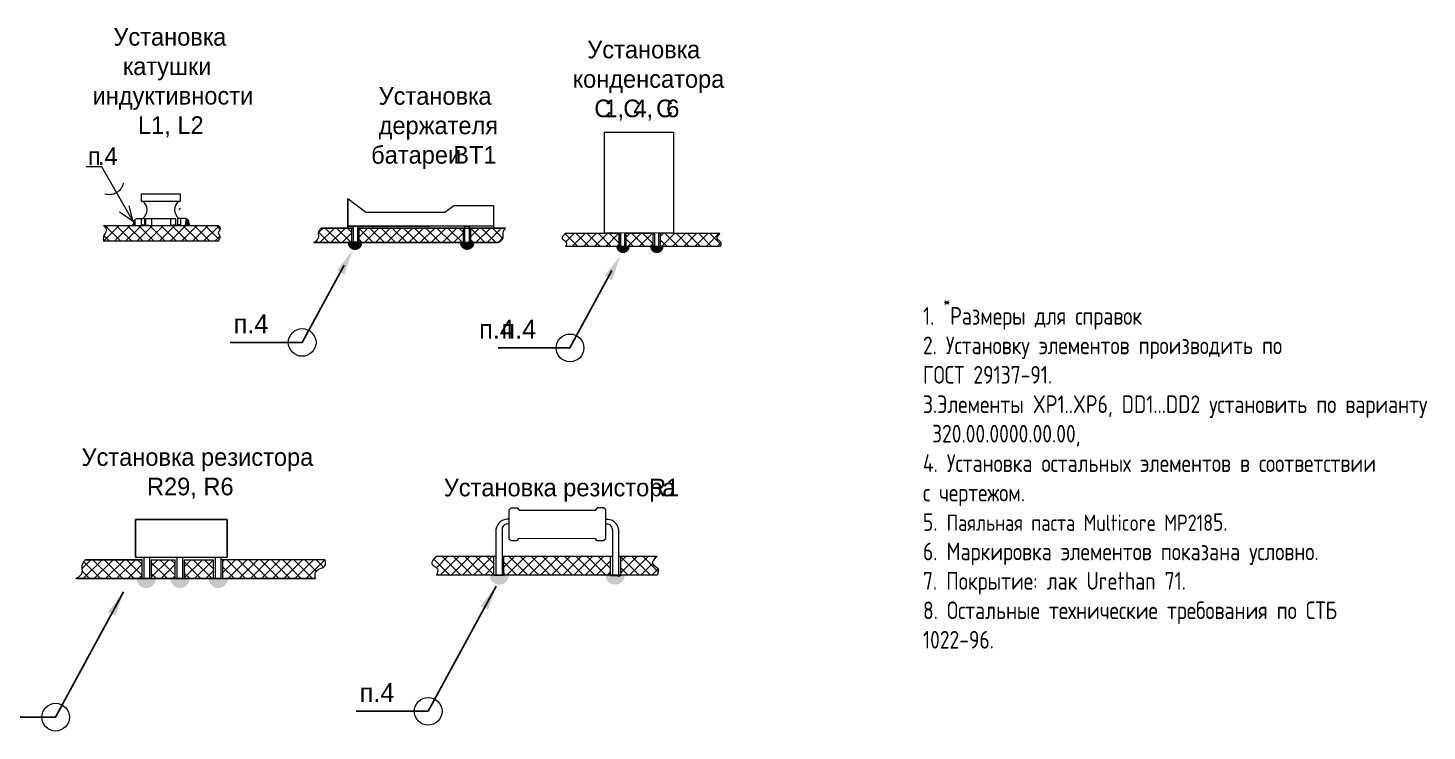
# Model space of a CAD drawing. Extents: x 129.9 to 167.8, y 72.4 to 96.
# Drawn here: x 145.66 to 167.85, y 72.44 to 83.59 of the extents above; entities that cross this region are included whole.
import ezdxf

# ---------------------------------------------------------------- set-up
doc = ezdxf.new("R2010")
doc.units = 0
doc.header["$MEASUREMENT"] = 0
doc.layers.get('0').update_dxf_attribs({"lineweight": 13})
for name, color, linetype, lineweight in [('BOARD', 7, 'Continuous', 30), ('Пров', 7, 'Continuous', 50), ('текст', 7, 'Continuous', 30), ('тонкая', 7, 'Continuous', 20)]:
    doc.layers.add(name, color=color, linetype=linetype, lineweight=lineweight)
doc.styles.add('GOSTA', font='12_100229_1.ttf')
doc.styles.add('ГОСТ 3.5', font='isocpeui.ttf', dxfattribs={"height": 3.5})

msp = doc.modelspace()

# ---------------------------------------------------------------- hatches: boundary and pattern name
for points in [[(150.73052, 80.18346, 0.98630813), (150.96455, 80.18346)], [(150.73052, 80.18346, 0.98630813), (150.96455, 80.18346)], [(152.50983, 80.18569, 0.98630813), (152.74386, 80.18569)], [(154.991, 80.12413, 0.98630813), (155.20375, 80.12413)], [(155.52911, 80.12376, 0.98630813), (155.74186, 80.12376)], [(147.38476, 74.85627, 0.98630813), (147.68868, 74.85627)], [(147.91962, 74.85833, 0.98630813), (148.22355, 74.85833)], [(148.52866, 74.85917, 0.98630813), (148.83259, 74.85917)], [(148.52866, 74.85917, 0.98630813), (148.83259, 74.85917)], [(152.98531, 74.914, 0.98630813), (153.28924, 74.914)], [(154.82071, 74.91346, 0.98630813), (155.12464, 74.91346)]]:
    msp.add_hatch(color=256).paths.add_polyline_path(points)
at = {"layer": 'тонкая', "ltscale": 0.5}
h = msp.add_hatch(color=7, dxfattribs=at)
h.dxf.hatch_style = 1
edge = h.paths.add_edge_path()
edge.add_spline(control_points=[(147.36972, 80.57055), (147.36587, 80.56725), (147.3521, 80.55545), (147.32353, 80.53966), (147.32981, 80.50612), (147.31978, 80.48144), (147.312, 80.4661), (147.30789, 80.45799)], knot_values=[0, 0, 0, 0, 0.61853054, 2.21282816, 3.30990555, 4.28512606, 5.37736074, 5.37736074, 5.37736074, 5.37736074], degree=3, periodic=0)
edge.add_line((147.30789, 80.45799), (147.36972, 80.45799))
edge.add_line((147.36972, 80.45799), (147.36972, 80.57055))
h = msp.add_hatch(color=7, dxfattribs=at)
h.dxf.hatch_style = 1
edge = h.paths.add_edge_path()
edge.add_line((148.16957, 80.45686), (148.2314, 80.45686))
edge.add_spline(control_points=[(148.2314, 80.45686), (148.22729, 80.46497), (148.21951, 80.48031), (148.20949, 80.50499), (148.21577, 80.53853), (148.18719, 80.55432), (148.17342, 80.56613), (148.16957, 80.56942)], knot_values=[0, 0, 0, 0, 1.09223468, 2.06745519, 3.16453258, 4.7588302, 5.37736074, 5.37736074, 5.37736074, 5.37736074], degree=3, periodic=0)
edge.add_line((148.16957, 80.56942), (148.16957, 80.45686))

# ---------------------------------------------------------------- linework, layer by layer
at = {"linetype": 'Continuous'}
for p, q in [((154.80202, 80.33355), (154.80209, 81.93868)), ((154.80209, 81.93868), (155.82558, 81.93864)), ((155.82558, 81.93864), (155.89747, 81.93867)), ((155.89747, 81.93867), (155.89719, 80.33384)), ((150.73224, 80.88782), (151.01663, 80.67046)), ((152.27051, 80.67046), (152.41584, 80.77205)), ((152.41584, 80.77205), (153.04539, 80.77205)), ((153.04539, 80.77205), (153.04536, 80.41686)), ((151.01663, 80.67046), (152.27051, 80.67046)), ((146.85942, 80.21078), (147.10551, 80.45686)), ((147.1318, 80.20686), (146.8818, 80.45686)), ((146.89014, 80.41827), (146.92873, 80.45686)), ((147.03228, 80.20686), (147.28228, 80.45686)), ((147.30858, 80.20686), (147.05858, 80.45686)), ((147.20906, 80.20686), (147.45906, 80.45686)), ((147.48535, 80.20686), (147.23535, 80.45686)), ((147.38584, 80.20686), (147.63584, 80.45686)), ((147.66213, 80.20686), (147.41213, 80.45686)), ((147.56261, 80.20686), (147.81261, 80.45686)), ((147.83891, 80.20686), (147.58891, 80.45686)), ((147.73939, 80.20686), (147.98939, 80.45686)), ((148.01568, 80.20686), (147.76568, 80.45686)), ((147.91617, 80.20686), (148.16617, 80.45686)), ((148.19246, 80.20686), (147.94246, 80.45686)), ((148.09294, 80.20686), (148.34294, 80.45686)), ((148.36924, 80.20686), (148.11924, 80.45686)), ((148.26972, 80.20686), (148.51972, 80.45686)), ((148.54601, 80.20686), (148.29601, 80.45686)), ((148.4465, 80.20686), (148.68754, 80.4479)), ((148.69473, 80.23492), (148.47279, 80.45686)), ((148.71015, 80.39628), (148.64957, 80.45686)), ((150.27088, 80.34422), (150.34353, 80.41687)), ((150.43084, 80.18584), (150.27112, 80.34555)), ((150.28927, 80.18584), (150.52048, 80.41705)), ((150.60761, 80.18584), (150.37655, 80.4169)), ((150.46605, 80.18584), (150.69743, 80.41722)), ((150.78439, 80.18584), (150.55315, 80.41708)), ((150.64283, 80.18584), (150.79858, 80.3416)), ((150.79858, 80.34842), (150.72975, 80.41725)), ((150.90872, 80.27496), (151.04997, 80.41621)), ((151.13794, 80.18584), (150.90872, 80.41506)), ((150.99638, 80.18584), (151.22676, 80.41622)), ((151.31472, 80.18584), (151.08435, 80.41621)), ((151.17316, 80.18584), (151.40355, 80.41623)), ((151.4915, 80.18584), (151.26111, 80.41622)), ((151.34993, 80.18584), (151.58034, 80.41624)), ((151.66827, 80.18584), (151.43788, 80.41623)), ((151.52671, 80.18584), (151.75713, 80.41626)), ((151.84505, 80.18584), (151.61464, 80.41625)), ((151.70349, 80.18584), (151.93393, 80.41628)), ((152.02183, 80.18584), (151.79141, 80.41626)), ((151.88026, 80.18584), (152.11078, 80.41636)), ((152.1986, 80.18584), (151.96814, 80.4163)), ((153.04536, 80.44892), (152.03904, 80.44818)), ((152.05704, 80.18584), (152.28763, 80.41643)), ((152.37538, 80.18584), (152.14485, 80.41637)), ((152.23382, 80.18584), (152.46449, 80.41651)), ((152.55216, 80.18584), (152.32155, 80.41645)), ((152.41059, 80.18584), (152.56759, 80.34283)), ((152.56759, 80.34718), (152.49825, 80.41652)), ((152.67775, 80.27622), (152.81819, 80.41666)), ((152.90571, 80.18584), (152.67778, 80.41377)), ((152.76415, 80.18584), (152.99504, 80.41674)), ((153.08249, 80.18584), (152.85165, 80.41667)), ((152.94092, 80.18584), (153.1719, 80.41681)), ((153.19278, 80.25232), (153.02835, 80.41675)), ((153.22243, 80.39945), (153.20505, 80.41683)), ((154.38205, 80.12371), (154.17903, 80.32673)), ((154.19282, 80.2003), (154.3262, 80.33368)), ((154.29301, 80.12371), (154.50293, 80.33363)), ((154.55882, 80.12371), (154.34887, 80.33367)), ((154.46979, 80.12371), (154.67966, 80.33358)), ((154.7356, 80.12371), (154.52569, 80.33362)), ((154.64657, 80.12371), (154.85639, 80.33353)), ((154.91238, 80.12371), (154.70251, 80.33358)), ((154.80202, 80.34409), (155.89704, 80.34379)), ((155.05927, 80.33354), (154.80202, 80.33355)), ((154.82334, 80.12371), (155.0331, 80.33348)), ((155.03671, 80.17616), (154.87934, 80.33353)), ((155.05927, 80.33354), (155.05927, 80.12371)), ((155.05927, 80.33354), (155.05927, 80.33354)), ((155.12856, 80.12371), (155.12735, 80.33408)), ((155.14193, 80.26552), (155.21038, 80.33397)), ((155.1769, 80.12371), (155.38712, 80.33394)), ((155.44271, 80.12371), (155.23245, 80.33397)), ((155.35367, 80.12371), (155.56386, 80.33391)), ((155.57646, 80.16674), (155.40926, 80.33393)), ((155.5971, 80.33354), (155.5971, 80.12371)), ((155.66638, 80.12371), (155.66518, 80.33408)), ((155.68866, 80.28192), (155.74061, 80.33387)), ((155.8971, 80.33384), (155.68868, 80.33388)), ((155.70723, 80.12371), (155.91735, 80.33384)), ((155.97304, 80.12371), (155.76288, 80.33387)), ((155.884, 80.12371), (156.0941, 80.33381)), ((156.14981, 80.12371), (155.93969, 80.33384)), ((156.06078, 80.12371), (156.27084, 80.33378)), ((156.32659, 80.12371), (156.1165, 80.3338)), ((156.23756, 80.12371), (156.44759, 80.33375)), ((156.50337, 80.12371), (156.29331, 80.33377)), ((156.41433, 80.12371), (156.62434, 80.33372)), ((156.6481, 80.15576), (156.47011, 80.33374)), ((146.95447, 80.21078), (146.86571, 80.29953)), ((148.62327, 80.20686), (148.70225, 80.28584)), ((150.25406, 80.18584), (150.2296, 80.2103)), ((150.96117, 80.18584), (150.90872, 80.23828)), ((152.72893, 80.18584), (152.67774, 80.23703)), ((153.1177, 80.18584), (153.19665, 80.26479)), ((154.20527, 80.12371), (154.19171, 80.13727)), ((155.00012, 80.12371), (155.0367, 80.16029)), ((155.05927, 80.12371), (155.12856, 80.12371)), ((155.26593, 80.12371), (155.14187, 80.24777)), ((155.53045, 80.12371), (155.57646, 80.16972)), ((155.79626, 80.12371), (155.68864, 80.23133)), ((156.59111, 80.12371), (156.65069, 80.18329)), ((153.2846, 75.94642), (153.32145, 75.97899)), ((153.32145, 75.97899), (153.36831, 75.97899)), ((153.36831, 75.97889), (153.4191, 75.97909)), ((153.4191, 75.97918), (153.45167, 75.94233)), ((153.45167, 75.94233), (154.67334, 75.94233)), ((154.68963, 75.98269), (154.65706, 75.94583)), ((154.74042, 75.98249), (154.68963, 75.98269)), ((154.78727, 75.98249), (154.74042, 75.98249)), ((154.82413, 75.94993), (154.78727, 75.98249)), ((153.2846, 75.49642), (153.32145, 75.46386)), ((153.32145, 75.46386), (153.36831, 75.46386)), ((153.36831, 75.46386), (153.4191, 75.46367)), ((153.4191, 75.46367), (153.45167, 75.50052)), ((153.45167, 75.50052), (154.65706, 75.49616)), ((154.68963, 75.45931), (154.65706, 75.49616)), ((154.74042, 75.45951), (154.68963, 75.45931)), ((154.78727, 75.45951), (154.74042, 75.45951)), ((154.82413, 75.49207), (154.78727, 75.45951)), ((146.52141, 75.02139), (146.65933, 75.15931)), ((146.53616, 74.85936), (146.83602, 75.15922)), ((146.8134, 74.85936), (146.54765, 75.12511)), ((146.99018, 74.85936), (146.69024, 75.1593)), ((146.71293, 74.85936), (147.0127, 75.15913)), ((147.16696, 74.85936), (146.86711, 75.1592)), ((146.88971, 74.85936), (147.18938, 75.15903)), ((147.34373, 74.85936), (147.04398, 75.15911)), ((147.06649, 74.85936), (147.36607, 75.15894)), ((147.47383, 74.90604), (147.22085, 75.15902)), ((147.24326, 74.85936), (147.47391, 75.09)), ((147.36635, 75.19767), (148.82134, 75.19767)), ((147.4739, 75.08274), (147.39772, 75.15892)), ((147.61694, 74.87948), (147.89625, 75.15879)), ((147.61698, 75.0563), (147.71955, 75.15887)), ((147.87406, 74.85936), (147.61699, 75.11643)), ((147.617, 75.15892), (147.9962, 75.15875)), ((147.99609, 74.91411), (147.75134, 75.15886)), ((147.77359, 74.85936), (147.99616, 75.08193)), ((147.99617, 75.09081), (147.9282, 75.15878)), ((148.1392, 74.87141), (148.42658, 75.15879)), ((148.13923, 75.04822), (148.24988, 75.15887)), ((148.40439, 74.85936), (148.13925, 75.1245)), ((148.13926, 75.15892), (148.60371, 75.15871)), ((148.58117, 74.85936), (148.28168, 75.15885)), ((148.30392, 74.85936), (148.60327, 75.15871)), ((148.60364, 75.01366), (148.45853, 75.15877)), ((148.74673, 74.94861), (148.95761, 75.15949)), ((148.93472, 74.85936), (148.74675, 75.04734)), ((148.74676, 75.12542), (148.78085, 75.15951)), ((149.1115, 74.85936), (148.81135, 75.15951)), ((148.83425, 74.85936), (149.13437, 75.15948)), ((149.28828, 74.85936), (148.98815, 75.15949)), ((149.01103, 74.85936), (149.31113, 75.15946)), ((149.46505, 74.85936), (149.16494, 75.15947)), ((149.18781, 74.85936), (149.48789, 75.15944)), ((149.64183, 74.85936), (149.34173, 75.15946)), ((149.36458, 74.85936), (149.66465, 75.15943)), ((149.81861, 74.85936), (149.51853, 75.15944)), ((149.54136, 74.85936), (149.84141, 75.15941)), ((149.99538, 74.85936), (149.69532, 75.15942)), ((149.71814, 74.85936), (150.01817, 75.15939)), ((150.17216, 74.85936), (149.87211, 75.15941)), ((149.89491, 74.85936), (150.19493, 75.15938)), ((150.23159, 74.97671), (150.04891, 75.15939)), ((150.07169, 74.85936), (150.3714, 75.15907)), ((150.34572, 75.03936), (150.2257, 75.15937)), ((152.07967, 75.14951), (152.14356, 75.2134)), ((152.35107, 74.9134), (152.09543, 75.16904)), ((152.13933, 75.03238), (152.32029, 75.21335)), ((152.19712, 74.9134), (152.49702, 75.2133)), ((152.52785, 74.9134), (152.22787, 75.21337)), ((152.37389, 74.9134), (152.67375, 75.21326)), ((152.70463, 74.9134), (152.4047, 75.21333)), ((152.55067, 74.9134), (152.85048, 75.21321)), ((152.8814, 74.9134), (152.58152, 75.21328)), ((152.72745, 74.9134), (153.02721, 75.21316)), ((153.05056, 74.92102), (152.75834, 75.21323)), ((152.90422, 74.9134), (153.05065, 75.05982)), ((153.05067, 75.09768), (152.93517, 75.21319)), ((153.20065, 75.03305), (153.38138, 75.21378)), ((153.41174, 74.9134), (153.20094, 75.12419)), ((153.20122, 75.2104), (153.20463, 75.21381)), ((153.25778, 74.9134), (153.55813, 75.21375)), ((153.58851, 74.9134), (153.28812, 75.21379)), ((153.43455, 74.9134), (153.73487, 75.21372)), ((153.76529, 74.9134), (153.46492, 75.21376)), ((153.61133, 74.9134), (153.91162, 75.21369)), ((153.94207, 74.9134), (153.64173, 75.21373)), ((153.78811, 74.9134), (154.08837, 75.21366)), ((154.11884, 74.9134), (153.81853, 75.2137)), ((153.96488, 74.9134), (154.26511, 75.21363)), ((154.29562, 74.9134), (153.99534, 75.21367)), ((154.14166, 74.9134), (154.44186, 75.2136)), ((154.4724, 74.9134), (154.17215, 75.21364)), ((154.31844, 74.9134), (154.61861, 75.21357)), ((154.64917, 74.9134), (154.34895, 75.21361)), ((154.49521, 74.9134), (154.79535, 75.21354)), ((154.82595, 74.9134), (154.52576, 75.21358)), ((154.67199, 74.9134), (154.8994, 75.1408)), ((154.89935, 75.01677), (154.70257, 75.21355)), ((154.89942, 75.19348), (154.87937, 75.21352)), ((155.05956, 74.94741), (155.32557, 75.21343)), ((155.1795, 74.9134), (155.05959, 75.03331)), ((155.05962, 75.12425), (155.14881, 75.21344)), ((155.35628, 74.9134), (155.05965, 75.21002)), ((155.20232, 74.9134), (155.50233, 75.21341)), ((155.53306, 74.9134), (155.23302, 75.21344)), ((155.3791, 74.9134), (155.56438, 75.09868)), ((155.65758, 74.96565), (155.40981, 75.21342)), ((155.55587, 74.9134), (155.65505, 75.01257)), ((155.61261, 75.18739), (155.5866, 75.2134)), ((146.45985, 74.85936), (146.44476, 74.87445)), ((146.63663, 74.85936), (146.5233, 74.97268)), ((147.42004, 74.85936), (147.47383, 74.91315)), ((147.69729, 74.85936), (147.61695, 74.93969)), ((147.95037, 74.85936), (147.99608, 74.90507)), ((148.22762, 74.85936), (148.13921, 74.94776)), ((148.4807, 74.85936), (148.60363, 74.98229)), ((148.75795, 74.85936), (148.74671, 74.8706)), ((152.1743, 74.9134), (152.14904, 74.93865)), ((153.23496, 74.9134), (153.20037, 74.94798)), ((154.84877, 74.9134), (154.89933, 74.96396))]:
    msp.add_line(p, q, dxfattribs=at)
at = {"lineweight": 25, "ltscale": 0.7}
for p, q in [((150.73224, 80.41684), (150.73224, 80.88782)), ((150.73224, 80.41684), (150.73224, 80.84987)), ((150.30874, 80.41684), (150.82191, 80.41734)), ((150.30874, 80.41684), (150.82191, 80.41734)), ((150.88887, 80.4162), (151.89572, 80.41627)), ((150.88887, 80.4162), (151.89572, 80.41627)), ((151.89572, 80.41627), (153.23474, 80.41684)), ((150.19324, 80.18584), (153.11924, 80.18584)), ((150.19324, 80.18584), (153.11924, 80.18584)), ((150.61674, 80.18584), (153.11924, 80.18584)), ((150.61674, 80.18584), (153.11924, 80.18584)), ((147.36635, 75.19767), (147.36692, 75.7968)), ((147.36692, 75.7968), (148.82134, 75.79587)), ((147.36692, 75.7968), (148.82134, 75.79587)), ((148.82134, 75.19767), (148.82175, 75.79587)), ((148.82134, 75.19767), (148.82134, 75.79587)), ((146.57134, 75.15936), (147.23779, 75.16002)), ((146.57134, 75.15936), (147.47394, 75.15888)), ((148.71904, 75.15951), (150.37134, 75.15936)), ((148.71904, 75.15951), (150.37134, 75.15936)), ((146.42134, 74.85936), (150.22134, 74.85936)), ((146.42134, 74.85936), (150.22134, 74.85936)), ((146.97134, 74.85936), (150.22134, 74.85936)), ((146.97134, 74.85936), (150.22134, 74.85936))]:
    msp.add_line(p, q, dxfattribs=at)
at = {"color": 7, "linetype": 'Continuous', "lineweight": 25}
msp.add_line((150.73149, 80.4463), (152.03904, 80.44818), dxfattribs=at)
msp.add_line((150.73149, 80.4463), (152.03904, 80.44818), dxfattribs=at)
at = {"linetype": 'ByBlock', "lineweight": 25}
for p, q in [((150.67503, 79.83107), (150.00733, 78.60293)), ((154.9225, 79.74502), (154.2548, 78.51688)), ((148.8678, 78.60293), (150.00938, 78.60293)), ((148.8678, 78.60293), (150.00938, 78.60293)), ((153.11527, 78.51688), (154.25685, 78.51688)), ((153.11527, 78.51688), (154.25685, 78.51688)), ((147.17585, 74.64773), (146.09646, 72.66233)), ((147.17585, 74.64773), (146.09646, 72.66233)), ((153.08518, 74.74079), (152.00579, 72.75539)), ((153.08518, 74.74079), (152.00579, 72.75539)), ((144.95692, 72.66233), (146.0985, 72.66233)), ((144.95692, 72.66233), (146.0985, 72.66233)), ((150.86626, 72.75539), (152.00784, 72.75539)), ((150.86626, 72.75539), (152.00784, 72.75539))]:
    msp.add_line(p, q, dxfattribs=at)
at = {"linetype": 'ByBlock'}
for centre in [(150.00938, 78.60293), (150.00938, 78.60293), (154.25685, 78.51688), (154.25685, 78.51688), (146.0985, 72.66233), (146.0985, 72.66233), (152.00784, 72.75539), (152.00784, 72.75539)]:
    msp.add_circle(centre, 0.21956, dxfattribs=at)
at = {"ltscale": 0.7}
for points in [[(150.19324, 80.18584), (150.27024, 80.26284), (150.27024, 80.33984), (150.30874, 80.41684)], [(150.19324, 80.18584), (150.27024, 80.26284), (150.27024, 80.33984), (150.30874, 80.41684)], [(153.11924, 80.18584), (153.19624, 80.26284), (153.19624, 80.33984), (153.23474, 80.41684)], [(146.42134, 74.85936), (146.52134, 74.95936), (146.52134, 75.05936), (146.57134, 75.15936)], [(146.42134, 74.85936), (146.52134, 74.95936), (146.52134, 75.05936), (146.57134, 75.15936)], [(150.22134, 74.85936), (150.22134, 74.95936), (150.27134, 75.00936), (150.37134, 75.05936), (150.37134, 75.15936)], [(150.22134, 74.85936), (150.22134, 74.95936), (150.27134, 75.00936), (150.37134, 75.05936), (150.37134, 75.15936)]]:
    msp.add_spline(points, degree=3, dxfattribs=at)
for points in [[(154.18617, 80.33371), (154.13525, 80.25035), (154.19734, 80.19346), (154.18617, 80.12371)], [(156.63617, 80.33371), (156.58525, 80.25035), (156.64734, 80.19346), (156.63617, 80.12371)], [(152.13885, 75.2134), (152.06612, 75.0943), (152.15482, 75.01303), (152.13885, 74.9134)], [(155.63885, 75.2134), (155.56612, 75.0943), (155.65482, 75.01303), (155.63885, 74.9134)]]:
    msp.add_spline(points, degree=3)
at = {"linetype": 'ByBlock'}
for points in [[(150.56096, 79.74205), (150.8094, 80.06256), (150.67834, 79.6788)], [(150.58539, 79.7795), (150.77668, 80.02629), (150.67577, 79.7308)], [(150.58539, 79.7795), (150.77668, 80.02629), (150.67577, 79.7308)], [(154.80844, 79.656), (155.05687, 79.97651), (154.92581, 79.59275)], [(154.83286, 79.69345), (155.02416, 79.94024), (154.92324, 79.64475)], [(154.83286, 79.69345), (155.02416, 79.94024), (154.92324, 79.64475)], [(146.93063, 74.33165), (147.17906, 74.65216), (147.048, 74.2684)], [(146.93063, 74.33165), (147.17906, 74.65216), (147.048, 74.2684)], [(152.83996, 74.42471), (153.0884, 74.74522), (152.95734, 74.36146)], [(152.83996, 74.42471), (153.0884, 74.74522), (152.95734, 74.36146)]]:
    msp.add_solid(points, dxfattribs=at)
at = {"layer": 'BOARD', "color": 7, "lineweight": 20}
msp.add_open_spline([(146.85942, 80.46078), (146.88245, 80.43365), (146.93148, 80.3759), (146.84718, 80.29648), (146.85585, 80.23581), (146.85942, 80.21078)], degree=3, knots=[0, 0, 0, 0, 0.7430474, 1.58183553, 2.17119186, 2.17119186, 2.17119186, 2.17119186], dxfattribs=at)
at = {"layer": 'Пров', "lineweight": 20}
for p, q in [((154.18617, 80.33371), (154.84696, 80.33354)), ((154.39848, 80.33371), (155.05927, 80.33354)), ((155.14215, 80.33398), (155.59438, 80.3339)), ((155.89703, 80.33384), (156.63617, 80.33371)), ((156.63617, 80.12371), (154.18617, 80.12371)), ((153.08288, 75.63865), (153.08288, 74.9134)), ((153.18009, 75.63782), (153.18009, 74.9134)), ((154.92914, 75.63605), (154.93027, 74.89857)), ((155.02705, 75.63659), (155.02669, 74.88542)), ((152.13885, 75.2134), (153.08284, 75.21315)), ((153.20136, 75.21381), (154.90006, 75.21352)), ((155.05965, 75.21345), (155.63885, 75.2134)), ((155.63885, 74.9134), (152.13885, 74.9134))]:
    msp.add_line(p, q, dxfattribs=at)
at = {"layer": 'тонкая', "ltscale": 0.5}
for p, q in [((146.83347, 81.39006), (146.58347, 81.39006)), ((147.32728, 80.52049), (146.83347, 81.39006)), ((148.08207, 80.95686), (147.45707, 80.95686)), ((147.45707, 80.95686), (147.45707, 80.84436)), ((147.45707, 80.84436), (148.08207, 80.84436)), ((148.08207, 80.84436), (148.08207, 80.95686)), ((147.36957, 80.56936), (147.50707, 80.56936)), ((147.45707, 80.56936), (147.45707, 80.45686)), ((147.50707, 80.56936), (147.50707, 80.46936)), ((147.53207, 80.46936), (147.53207, 80.56936)), ((147.53207, 80.56936), (148.00707, 80.56936)), ((147.61773, 80.56936), (147.61773, 80.45686)), ((147.92141, 80.56936), (147.92141, 80.45686)), ((148.00707, 80.46936), (148.00707, 80.56936)), ((148.16957, 80.56936), (148.03207, 80.56936)), ((148.03207, 80.56936), (148.03207, 80.46936)), ((148.05416, 80.70686), (148.07916, 80.73186)), ((148.08207, 80.56936), (148.08207, 80.45686)), ((148.16957, 80.45686), (148.16957, 80.56942)), ((148.16957, 80.45686), (148.16957, 80.56942)), ((148.16957, 80.54436), (148.16957, 80.56936)), ((147.45707, 80.45686), (147.54457, 80.45686)), ((147.46957, 80.46936), (147.50707, 80.46936)), ((147.53207, 80.46936), (147.61773, 80.45686)), ((147.54457, 80.45686), (147.5749, 80.46311)), ((147.61773, 80.45686), (147.92141, 80.45686)), ((148.00707, 80.46936), (147.92141, 80.45686)), ((147.99457, 80.45686), (147.96424, 80.46311)), ((148.08207, 80.45686), (147.99457, 80.45686)), ((148.06957, 80.46936), (148.03207, 80.46936)), ((148.06957, 80.46936), (148.08207, 80.45686)), ((148.08207, 80.45686), (148.15707, 80.45686)), ((148.15707, 80.45686), (148.16957, 80.54436)), ((148.16758, 80.46803), (148.15718, 80.45764)), ((148.16758, 80.53039), (148.16758, 80.46803)), ((148.2314, 80.45686), (148.16957, 80.45686))]:
    msp.add_line(p, q, dxfattribs=at)
at = {"layer": 'тонкая'}
for q in [(147.26335, 80.77168), (147.11384, 80.66755)]:
    msp.add_line((147.32728, 80.52049), q, dxfattribs=at)
at = {"layer": 'тонкая', "lineweight": 20}
for p, q in [((146.85998, 80.45686), (148.67916, 80.45686)), ((148.67916, 80.20686), (146.85998, 80.20686))]:
    msp.add_line(p, q, dxfattribs=at)
at = {"layer": 'тонкая', "lineweight": 13, "ltscale": 0.5}
for p, q in [((150.79858, 80.18646), (150.79858, 80.41681)), ((150.79858, 80.41681), (150.79858, 80.41681)), ((150.79858, 80.18646), (150.79858, 80.41681)), ((150.79858, 80.41681), (150.79858, 80.41681)), ((150.82185, 80.44634), (150.88875, 80.44626)), ((150.82194, 80.19067), (150.82185, 80.44634)), ((150.82185, 80.44634), (150.88875, 80.44626)), ((150.82194, 80.19067), (150.82185, 80.44634)), ((150.88875, 80.44626), (150.88885, 80.19125)), ((150.88875, 80.44626), (150.88885, 80.19125)), ((150.90872, 80.41688), (150.90872, 80.41688)), ((150.90872, 80.41688), (150.90872, 80.18646)), ((150.90872, 80.41688), (150.90872, 80.41688)), ((150.90872, 80.41688), (150.90872, 80.18646)), ((152.56752, 80.18596), (152.56762, 80.41646)), ((152.56762, 80.41646), (152.56762, 80.41646)), ((152.59018, 80.44798), (152.65708, 80.44807)), ((152.59022, 80.18583), (152.59018, 80.44798)), ((152.65708, 80.44807), (152.6569, 80.18592)), ((152.67778, 80.41649), (152.67773, 80.18584)), ((152.67778, 80.41649), (152.67778, 80.41649)), ((155.03681, 80.33347), (154.83726, 80.33354)), ((154.91504, 80.33408), (155.03681, 80.33347)), ((155.03667, 80.1194), (155.03681, 80.33347)), ((155.03681, 80.33347), (155.03667, 80.12371)), ((155.03667, 80.12371), (155.03681, 80.33347)), ((155.03681, 80.33347), (155.04958, 80.33354)), ((155.12735, 80.33408), (155.14215, 80.33398)), ((155.14215, 80.33398), (155.14145, 80.11839)), ((155.57644, 80.12371), (155.57652, 80.33391)), ((155.57652, 80.33391), (155.59699, 80.3339)), ((155.66633, 80.33389), (155.68868, 80.33388)), ((155.68868, 80.33388), (155.6886, 80.12371)), ((150.90872, 80.18646), (150.79858, 80.18646)), ((150.90872, 80.18646), (150.79858, 80.18646)), ((150.88885, 80.19125), (150.82194, 80.19067)), ((150.88885, 80.19125), (150.82194, 80.19067)), ((152.67773, 80.18584), (152.56752, 80.18596)), ((152.6569, 80.18592), (152.59022, 80.18583)), ((155.03667, 80.12371), (155.03667, 80.12371)), ((155.14145, 80.11839), (155.03667, 80.1194)), ((155.6886, 80.12371), (155.57644, 80.12371)), ((147.4738, 74.85953), (147.47394, 75.15888)), ((147.4738, 74.85953), (147.47394, 75.15888)), ((147.47394, 75.15888), (147.47394, 75.15888)), ((147.47394, 75.15888), (147.47394, 75.15888)), ((147.50323, 75.19982), (147.59012, 75.19994)), ((147.50323, 75.19982), (147.59012, 75.19994)), ((147.50328, 74.85936), (147.50323, 75.19982)), ((147.50328, 74.85936), (147.50323, 75.19982)), ((147.59012, 75.19994), (147.58988, 74.85948)), ((147.59012, 75.19994), (147.58988, 74.85948)), ((147.617, 75.15892), (147.61694, 74.85938)), ((147.617, 75.15892), (147.61694, 74.85938)), ((147.617, 75.15892), (147.617, 75.15892)), ((147.617, 75.15892), (147.617, 75.15892)), ((147.99606, 74.85953), (147.9962, 75.15888)), ((147.99606, 74.85953), (147.9962, 75.15888)), ((147.9962, 75.15888), (147.9962, 75.15888)), ((147.9962, 75.15888), (147.9962, 75.15888)), ((148.02549, 75.19982), (148.11238, 75.19994)), ((148.02549, 75.19982), (148.11238, 75.19994)), ((148.02554, 74.85936), (148.02549, 75.19982)), ((148.02554, 74.85936), (148.02549, 75.19982)), ((148.11238, 75.19994), (148.11214, 74.85948)), ((148.11238, 75.19994), (148.11214, 74.85948)), ((148.13926, 75.15892), (148.1392, 74.85937)), ((148.13926, 75.15892), (148.1392, 74.85937)), ((148.13926, 75.15892), (148.13926, 75.15892)), ((148.13926, 75.15892), (148.13926, 75.15892)), ((148.60358, 74.85951), (148.60371, 75.15887)), ((148.60358, 74.85951), (148.60371, 75.15887)), ((148.60371, 75.15887), (148.60371, 75.15887)), ((148.60371, 75.15887), (148.60371, 75.15887)), ((148.633, 75.1998), (148.71989, 75.19992)), ((148.633, 75.1998), (148.71989, 75.19992)), ((148.63305, 74.85934), (148.633, 75.1998)), ((148.63305, 74.85934), (148.633, 75.1998)), ((148.71989, 75.19992), (148.71965, 74.85946)), ((148.71989, 75.19992), (148.71965, 74.85946)), ((148.74677, 75.1589), (148.74671, 74.85936)), ((148.74677, 75.1589), (148.74671, 74.85936)), ((148.74677, 75.1589), (148.74677, 75.1589)), ((148.74677, 75.1589), (148.74677, 75.1589)), ((153.05055, 74.90723), (153.05075, 75.21305)), ((153.05075, 75.21305), (153.06898, 75.21315)), ((153.18009, 75.21392), (153.20123, 75.21378)), ((153.20123, 75.21378), (153.20024, 74.90579)), ((154.89931, 74.90411), (154.89942, 75.21345)), ((154.89942, 75.21345), (154.92973, 75.21346)), ((155.02695, 75.21348), (155.05965, 75.21345)), ((155.05965, 75.21345), (155.05954, 74.90411)), ((147.61694, 74.85938), (147.4738, 74.85953)), ((147.61694, 74.85938), (147.4738, 74.85953)), ((147.58988, 74.85948), (147.50328, 74.85936)), ((147.58988, 74.85948), (147.50328, 74.85936)), ((148.1392, 74.85937), (147.99606, 74.85953)), ((148.1392, 74.85937), (147.99606, 74.85953)), ((148.11214, 74.85948), (148.02554, 74.85936)), ((148.11214, 74.85948), (148.02554, 74.85936)), ((148.74671, 74.85936), (148.60358, 74.85951)), ((148.74671, 74.85936), (148.60358, 74.85951)), ((148.71965, 74.85946), (148.63305, 74.85934)), ((148.71965, 74.85946), (148.63305, 74.85934)), ((153.20024, 74.90579), (153.05055, 74.90723)), ((155.05954, 74.90411), (154.89931, 74.90411))]:
    msp.add_line(p, q, dxfattribs=at)
at = {"layer": 'тонкая', "lineweight": 20, "ltscale": 0.5}
for p, q in [((153.2846, 75.94642), (153.2846, 75.49642)), ((154.82413, 75.49642), (154.82413, 75.94207))]:
    msp.add_line(p, q, dxfattribs=at)
at = {"layer": 'тонкая'}
msp.add_arc((146.94815, 81.18812), 0.23743, 253.140667, 345.222871, dxfattribs=at)
at = {"layer": 'тонкая', "ltscale": 0.5}
for centre, radius, start, end in [((147.37638, 80.70686), 0.17343, 307.548788, 52.451212), ((148.15909, 80.70686), 0.17343, 127.548788, 232.451212), ((147.51957, 80.47532), 0.01385, 205.479629, 334.520371), ((148.01957, 80.47532), 0.01385, 205.479629, 334.520371)]:
    msp.add_arc(centre, radius, start, end, dxfattribs=at)
at = {"layer": 'тонкая', "lineweight": 13, "ltscale": 0.5}
for centre, radius, start, end in [((153.2675, 75.61459), 0.18621, 84.389958, 172.765448), ((153.26711, 75.63905), 0.08644, 77.421527, 181.025216), ((154.84272, 75.6376), 0.08644, 358.974784, 102.578473), ((154.84233, 75.61314), 0.18621, 7.234552, 95.610042)]:
    msp.add_arc(centre, radius, start, end, dxfattribs=at)
at = {"layer": 'тонкая', "linetype": 'ByBlock', "lineweight": 20}
msp.add_spline([(148.2314, 80.45686), (148.21941, 80.4814), (148.21211, 80.50466), (148.21029, 80.53202), (148.18153, 80.55963), (148.16957, 80.56942)], degree=3, dxfattribs=at)
at = {"layer": 'тонкая', "lineweight": 20}
msp.add_open_spline([(148.67916, 80.45686), (148.6976, 80.43732), (148.73261, 80.40022), (148.65623, 80.34797), (148.72255, 80.28002), (148.69436, 80.23249), (148.67916, 80.20686)], degree=3, knots=[0, 0, 0, 0, 0.52742211, 1.0014479, 1.55354813, 2.19943774, 2.19943774, 2.19943774, 2.19943774], dxfattribs=at)

# ---------------------------------------------------------------- texts
at = {"linetype": 'ByBlock'}
for p in [(148.92215, 78.7492), (148.92215, 78.7492), (152.81607, 78.66315), (153.16962, 78.66315), (150.92061, 72.90167), (150.92061, 72.90167)]:
    msp.add_text('п.4', height=0.3, dxfattribs=at).set_placement(p)
at = {"layer": 'текст', "linetype": 'Continuous', "style": 'GOSTA'}
for s, p in [('Установка', (147.01546, 83.30894)), ('Установка', (154.53147, 83.1081)), ('катушки', (147.16612, 82.84227)), ('конденсатора', (154.30087, 82.64102)), ('индуктивности', (146.68524, 82.37519)), ('Установка', (151.22213, 82.37194)), ('С', (154.64236, 82.17394)), ('1, ', (154.80266, 82.17394)), ('С', (155.10274, 82.17394)), ('4, ', (155.26304, 82.17394)), ('С', (155.62298, 82.17394)), ('6', (155.78327, 82.17394)), ('L1, L2', (147.40574, 81.90812)), ('держателя', (151.22254, 81.90487)), ('.4', (146.77096, 81.41884)), ('батареи ', (151.10345, 81.43779)), ('BT1', (152.40547, 81.43779)), ('п', (146.61067, 81.41884)), ('Установка резистора', (146.51033, 76.64669)), ('R29, R6', (147.54793, 76.17961)), ('Установка резистора ', (152.25513, 76.16372)), ('R1', (155.50977, 76.16372))]:
    msp.add_text(s, height=0.28, dxfattribs=at).set_placement(p)
at = {"layer": 'текст', "lineweight": 30, "ltscale": 4, "insert": (156.21556, 79.35424), "char_height": 0.28, "attachment_point": 1, "style": 'ГОСТ 3.5'}
msp.add_mtext_dynamic_manual_height_columns('\\pi3.08,l0.56;{\\fGOST type A|b0|i0|c204|p2;1. \\A1;\\H0.7x;\\S*^ ;\\A0;\\H1.4286x;Размеры для справок\\P\\pi3.36,l0.28;2. Установку элементов производить по \\PГОСТ 29137-91. \\P3.Элементы XP1..XP6, DD1\\fGOST type A|b0|i0|c0|p2;...\\fGOST type A|b0|i0|c204|p2;DD2 установить по варианту\\P 320.00.0000.00.00,\\P\\pi3.64,l0;\\fGOST type A|b0|i0|c0|p2;4\\fGOST type A|b0|i0|c204|p2;. Установка остальных элементов в соответствии \\Pс чертежом.\\P\\pi3.08,l0.56;\\fGOST type A|b0|i0|c0|p2;5\\fGOST type A|b0|i0|c204|p2;. \\H0.91665x;Паяльная паста Multicore MP218\\H1.0909x;5. \\P\\fGOST type A|b0|i0|c0|p2;6\\fGOST type A|b0|i0|c204|p2;. Маркировка элементов показана условно.\\P\\fGOST type A|b0|i0|c0|p2;7\\fGOST type A|b0|i0|c204|p2;. Покрытие: лак Urethan 71.\\P\\pt8.96;\\fGOST type A|b0|i0|c0|p2;8\\fGOST type A|b0|i0|c204|p2;. Остальные технические требования по СТБ \\P\\ptz;1022-96.}', width=320.9338517, gutter_width=15, heights=[0], dxfattribs=at)

doc.saveas('drawing.dxf')
